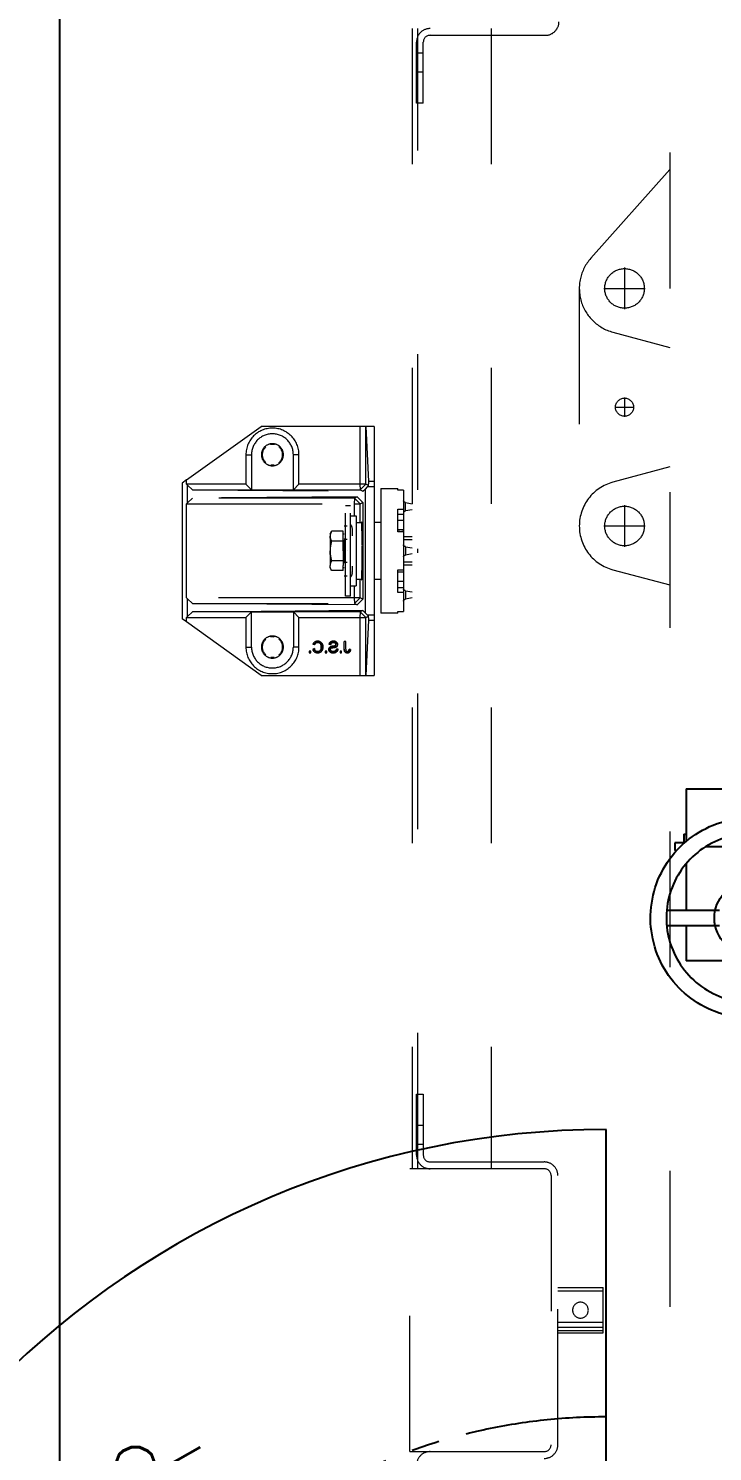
# Model space of a CAD drawing. Extents: x -181672 to 290600, y -29000 to 395522.
# Drawn here: x 490 to 1095, y 41073 to 42331 of the extents above; entities that cross this region are included whole.
import ezdxf

# ---------------------------------------------------------------- set-up
doc = ezdxf.new("R2010")
doc.units = 0
doc.header["$LTSCALE"] = 10
doc.linetypes.add('XFM7P20PCW$0$CENTER', pattern=[2, 1.25, -0.25, 0.25, -0.25])
doc.linetypes.add('XFM7Q20PCW-200K$0$ACAD_ISO03W100', pattern=[30, 12, -18])
doc.layers.add('XFM7P20PCW$0$M-CWTR-CENT', color=252, linetype='XFM7P20PCW$0$CENTER')
doc.layers.add('XFM7P20PCW$0$P-PCWR-20.7-P', color=252, linetype='Continuous')
doc.layers.add('XFM7Q20PCW-200K$0$PCW EQ (FUTURE)', color=252, linetype='XFM7Q20PCW-200K$0$ACAD_ISO03W100', lineweight=9)
doc.styles.add('XFM7P20PCW$0$Standard', font='txt.shx', dxfattribs={"bigfont": 'chineset.shx'})

# ---------------------------------------------------------------- blocks, each defined once
blk = doc.blocks.new('XFM7P20PCW$0$90h-20')
at = {"ltscale": 1000}
for p, q in [((4.36, 25.4), (4.36, 76.2)), ((29.76, 0), (80.56, 0))]:
    blk.add_line(p, q, dxfattribs=at)
for radius in [76.2, 25.4]:
    blk.add_arc((4.36, 0), radius, 0, 90, dxfattribs=at)
at = {"layer": 'XFM7P20PCW$0$M-CWTR-CENT'}
blk.add_arc((4.36, 0), 50.8, 0, 90, dxfattribs=at)
at = {"style": 'XFM7P20PCW$0$Standard'}
blk.add_text('SR', height=7.5, dxfattribs=at).set_placement((40.28, 35.92))
blk = doc.blocks.new('XFM7P20PCW$0$BV-250A-HP')
for p, q in [((98, 402.5), (94.4, 402.5)), ((101.5, 402.4), (98, 402.5)), ((53.9, 391.3), (50.8, 389.5)), ((57, 392.9), (53.9, 391.3)), ((60.2, 394.5), (57, 392.9)), ((63.4, 395.9), (60.2, 394.5)), ((66.7, 397.2), (63.4, 395.9)), ((70.1, 398.3), (66.7, 397.2)), ((73.5, 399.3), (70.1, 398.3)), ((76.9, 400.2), (73.5, 399.3)), ((80.4, 400.9), (76.9, 400.2)), ((83.8, 401.5), (80.4, 400.9)), ((87.4, 402), (83.8, 401.5)), ((90.9, 402.3), (87.4, 402)), ((94.4, 402.5), (90.9, 402.3)), ((105, 402.1), (101.5, 402.4)), ((108.5, 401.7), (105, 402.1)), ((112, 401.2), (108.5, 401.7)), ((115.5, 400.5), (112, 401.2)), ((119, 399.7), (115.5, 400.5)), ((122.4, 398.8), (119, 399.7)), ((125.7, 397.7), (122.4, 398.8)), ((129.1, 396.5), (125.7, 397.7)), ((132.3, 395.1), (129.1, 396.5)), ((135.6, 393.7), (132.3, 395.1)), ((138.7, 392.1), (135.6, 393.7)), ((141.8, 390.3), (138.7, 392.1)), ((144.8, 388.5), (141.8, 390.3)), ((30.7, 381), (37.3, 381)), ((30.7, 373), (30.7, 381)), ((36.7, 378.8), (34.2, 376.3)), ((39.4, 381.2), (36.7, 378.8)), ((37.3, 381), (37.3, 379.2)), ((42.1, 383.4), (39.4, 381.2)), ((44.9, 385.6), (42.1, 383.4)), ((47.8, 387.6), (44.9, 385.6)), ((50.8, 389.5), (47.8, 387.6)), ((56.7, 376.7), (59.3, 378.2)), ((59.3, 378.2), (61.9, 379.7)), ((61.9, 379.7), (64.5, 381.1)), ((64.5, 381.1), (67.2, 382.3)), ((67.2, 382.3), (70, 383.4)), ((70, 383.4), (72.8, 384.5)), ((72.8, 384.5), (75.6, 385.4)), ((75.6, 385.4), (78.5, 386.2)), ((78.5, 386.2), (81.4, 386.9)), ((81.4, 386.9), (84.3, 387.4)), ((84.3, 387.4), (87.3, 387.9)), ((87.3, 387.9), (90.2, 388.2)), ((90, 388.3), (90, 341.4)), ((90.2, 388.2), (93.2, 388.4)), ((93.2, 388.4), (96.2, 388.5)), ((96.2, 388.5), (99.2, 388.5)), ((99.2, 388.5), (102.2, 388.3)), ((102.2, 388.3), (105.1, 388.1)), ((104, 341.4), (104, 388.5)), ((105.1, 388.1), (108.1, 387.7)), ((108.1, 387.7), (111, 387.2)), ((111, 387.2), (113.9, 386.6)), ((113.9, 386.6), (116.8, 385.8)), ((116.8, 385.8), (119.7, 385)), ((119.7, 385), (122.5, 384)), ((122.5, 384), (125.3, 382.9)), ((125.3, 382.9), (128, 381.7)), ((128, 381.7), (130.7, 380.4)), ((130.7, 380.4), (133.3, 379)), ((133.3, 379), (135.9, 377.5)), ((135.9, 377.5), (138.4, 375.9)), ((147.8, 386.5), (144.8, 388.5)), ((150.6, 384.4), (147.8, 386.5)), ((153.4, 382.2), (150.6, 384.4)), ((156.1, 379.9), (153.4, 382.2)), ((158.7, 377.5), (156.1, 379.9)), ((161.1, 375), (158.7, 377.5)), ((-17, 371), (-17, 282)), ((-17, 371), (29.3, 371)), ((23, 373), (23, 371)), ((23, 373), (31.1, 373)), ((25.1, 365.5), (23.1, 362.6)), ((27.2, 368.4), (25.1, 365.5)), ((29.4, 371.1), (27.2, 368.4)), ((31.7, 373.8), (29.4, 371.1)), ((34.2, 376.3), (31.7, 373.8)), ((41, 363.1), (43, 365.3)), ((43, 365.3), (45.1, 367.4)), ((45.1, 367.4), (47.3, 369.5)), ((47.3, 369.5), (49.5, 371.4)), ((49.2, 371), (90, 371)), ((49.5, 371.4), (51.9, 373.3)), ((51.9, 373.3), (54.3, 375)), ((54.3, 375), (56.7, 376.7)), ((104, 371), (134.8, 371)), ((134.8, 300.2), (134.8, 371)), ((138.4, 375.9), (140.8, 374.2)), ((140.8, 374.2), (143.2, 372.4)), ((143.2, 372.4), (145.5, 370.5)), ((145.5, 370.5), (147.7, 368.6)), ((147.7, 368.6), (149.9, 366.5)), ((149.9, 366.5), (151.9, 364.3)), ((163.5, 372.4), (161.1, 375)), ((165.8, 369.6), (163.5, 372.4)), ((168, 366.9), (165.8, 369.6)), ((170, 364), (168, 366.9)), ((17.8, 353.4), (16.2, 350.2)), ((19.4, 356.6), (17.8, 353.4)), ((21.2, 359.6), (19.4, 356.6)), ((23.1, 362.6), (21.2, 359.6)), ((32.3, 351), (33.9, 353.6)), ((33.9, 353.6), (35.5, 356.1)), ((34, 285.6), (34, 353.5)), ((35.5, 356.1), (37.2, 358.5)), ((37.2, 358.5), (39.1, 360.8)), ((39.1, 360.8), (41, 363.1)), ((151.9, 364.3), (153.9, 362.1)), ((153.9, 362.1), (155.8, 359.8)), ((155.8, 359.8), (157.6, 357.4)), ((157.6, 357.4), (159.3, 354.9)), ((159.3, 354.9), (160.8, 352.4)), ((160.8, 352.4), (162.3, 349.8)), ((172, 361), (170, 364)), ((173.8, 358), (172, 361)), ((175.5, 354.9), (173.8, 358)), ((177.1, 351.7), (175.5, 354.9)), ((12.5, 340.3), (11.5, 336.9)), ((13.6, 343.6), (12.5, 340.3)), ((14.9, 347), (13.6, 343.6)), ((16.2, 350.2), (14.9, 347)), ((26.3, 337.4), (27.3, 340.2)), ((27.3, 340.2), (28.4, 343)), ((28.4, 343), (29.6, 345.7)), ((29.6, 345.7), (30.9, 348.4)), ((30.9, 348.4), (32.3, 351)), ((162.3, 349.8), (163.7, 347.2)), ((163.7, 347.2), (165, 344.5)), ((165, 344.5), (166.1, 341.7)), ((166.1, 341.7), (167.2, 339)), ((178.5, 348.5), (177.1, 351.7)), ((179.8, 345.2), (178.5, 348.5)), ((181, 341.8), (179.8, 345.2)), ((182.1, 338.5), (181, 341.8)), ((10, 330), (9.4, 326.5)), ((10.7, 333.5), (10, 330)), ((11.5, 336.9), (10.7, 333.5)), ((23.5, 325.9), (24, 328.8)), ((24, 328.8), (24.6, 331.7)), ((24.6, 331.7), (25.4, 334.6)), ((25.4, 334.6), (26.3, 337.4)), ((167.2, 339), (168.1, 336.1)), ((168.1, 336.1), (169, 333.3)), ((169, 333.3), (169.7, 330.4)), ((169.7, 330.4), (170.3, 327.5)), ((170.3, 327.5), (170.8, 324.5)), ((183, 335), (182.1, 338.5)), ((183.7, 331.6), (183, 335)), ((184.4, 328.1), (183.7, 331.6)), ((184.9, 324.6), (184.4, 328.1)), ((8.7, 319.4), (8.5, 315.9)), ((8.5, 315.9), (8.5, 314)), ((9, 323), (8.7, 319.4)), ((9.4, 326.5), (9, 323)), ((22.5, 314), (22.6, 317)), ((22.6, 317), (22.7, 320)), ((22.7, 320), (23, 322.9)), ((23, 322.9), (23.5, 325.9)), ((170.8, 324.5), (171.1, 321.6)), ((171.1, 321.6), (171.4, 318.6)), ((171.4, 318.6), (171.5, 315.6)), ((171.5, 315.6), (171.5, 314)), ((185.2, 321.1), (184.9, 324.6)), ((185.4, 317.5), (185.2, 321.1)), ((185.5, 314), (185.4, 317.5)), ((8.5, 314), (8.6, 310.5)), ((8.6, 310.5), (8.8, 306.9)), ((8.8, 306.9), (9.1, 303.4)), ((9.1, 303.4), (9.6, 299.9)), ((22.5, 312.4), (22.5, 314)), ((22.6, 309.4), (22.5, 312.4)), ((22.9, 306.4), (22.6, 309.4)), ((23.2, 303.5), (22.9, 306.4)), ((23.7, 300.5), (23.2, 303.5)), ((69.8, 306.4), (29.2, 282.9)), ((164.8, 282.9), (124.2, 306.4)), ((170.5, 302.1), (170, 299.2)), ((171, 305.1), (170.5, 302.1)), ((171.3, 308), (171, 305.1)), ((171.4, 311), (171.3, 308)), ((171.5, 314), (171.4, 311)), ((184.6, 301.5), (185, 305)), ((185, 305), (185.3, 308.6)), ((185.3, 308.6), (185.5, 312.1)), ((185.5, 312.1), (185.5, 314)), ((9.6, 299.9), (10.3, 296.4)), ((10.3, 296.4), (11, 293)), ((11, 293), (11.9, 289.5)), ((11.9, 289.5), (13, 286.2)), ((24.3, 297.6), (23.7, 300.5)), ((25, 294.7), (24.3, 297.6)), ((25.9, 291.9), (25, 294.7)), ((26.8, 289), (25.9, 291.9)), ((36.1, 270.8), (76.8, 294.2)), ((117.2, 294.2), (157.9, 270.8)), ((167.7, 290.6), (166.7, 287.8)), ((168.6, 293.4), (167.7, 290.6)), ((169.4, 296.3), (168.6, 293.4)), ((170, 299.2), (169.4, 296.3)), ((181.5, 287.7), (182.5, 291.1)), ((182.5, 291.1), (183.3, 294.5)), ((183.3, 294.5), (184, 298)), ((184, 298), (184.6, 301.5)), ((14.6, 282), (-17, 282)), ((-11.3, 282), (-11.3, 249.5)), ((13, 286.2), (14.2, 282.8)), ((14.2, 282.8), (15.5, 279.5)), ((15.5, 279.5), (16.9, 276.3)), ((27.9, 286.3), (26.8, 289)), ((29, 283.5), (27.9, 286.3)), ((30.3, 280.8), (29, 283.5)), ((31.7, 278.2), (30.3, 280.8)), ((33.2, 275.6), (31.7, 278.2)), ((134.8, 282), (55.3, 282)), ((79.3, 249.5), (79.3, 282)), ((134.8, 282), (134.8, 284.2)), ((161.7, 277), (160.1, 274.4)), ((163.1, 279.6), (161.7, 277)), ((164.4, 282.3), (163.1, 279.6)), ((165.6, 285), (164.4, 282.3)), ((166.7, 287.8), (165.6, 285)), ((176.2, 274.6), (177.8, 277.8)), ((177.8, 277.8), (179.1, 281)), ((179.1, 281), (180.4, 284.4)), ((180.4, 284.4), (181.5, 287.7)), ((16.9, 276.3), (18.5, 273.1)), ((18.5, 273.1), (20.2, 270)), ((20.2, 270), (22, 267)), ((22, 267), (24, 264)), ((34.7, 273.1), (33.2, 275.6)), ((36.4, 270.6), (34.7, 273.1)), ((38.2, 268.2), (36.4, 270.6)), ((40.1, 265.9), (38.2, 268.2)), ((42.1, 263.7), (40.1, 265.9)), ((153, 264.9), (151, 262.7)), ((154.9, 267.2), (153, 264.9)), ((156.8, 269.5), (154.9, 267.2)), ((158.5, 271.9), (156.8, 269.5)), ((160.1, 274.4), (158.5, 271.9)), ((168.9, 262.5), (170.9, 265.4)), ((170.9, 265.4), (172.8, 268.4)), ((172.8, 268.4), (174.6, 271.4)), ((174.6, 271.4), (176.2, 274.6)), ((24, 264), (26, 261.1)), ((26, 261.1), (28.2, 258.4)), ((28.2, 258.4), (30.5, 255.6)), ((30.5, 255.6), (32.9, 253)), ((32.9, 253), (35.3, 250.5)), ((44.1, 261.5), (42.1, 263.7)), ((46.3, 259.4), (44.1, 261.5)), ((48.5, 257.5), (46.3, 259.4)), ((50.8, 255.6), (48.5, 257.5)), ((53.2, 253.8), (50.8, 255.6)), ((55.6, 252.1), (53.2, 253.8)), ((58.1, 250.5), (55.6, 252.1)), ((139.7, 253), (137.3, 251.3)), ((142.1, 254.7), (139.7, 253)), ((144.5, 256.6), (142.1, 254.7)), ((146.7, 258.5), (144.5, 256.6)), ((148.9, 260.6), (146.7, 258.5)), ((151, 262.7), (148.9, 260.6)), ((157.3, 249.2), (159.8, 251.7)), ((159.8, 251.7), (162.3, 254.2)), ((162.3, 254.2), (164.6, 256.9)), ((164.6, 256.9), (166.8, 259.6)), ((166.8, 259.6), (168.9, 262.5)), ((36.5, 249.5), (-11.3, 249.5)), ((11.3, 249.5), (11.3, 157)), ((35.3, 250.5), (37.9, 248.1)), ((37.9, 248.1), (40.6, 245.8)), ((40.6, 245.8), (43.4, 243.6)), ((43.4, 243.6), (46.2, 241.5)), ((46.2, 241.5), (49.2, 239.5)), ((49.2, 239.5), (52.2, 237.7)), ((60.7, 249), (58.1, 250.5)), ((79.3, 249.5), (60, 249.5)), ((63.3, 247.6), (60.7, 249)), ((66, 246.3), (63.3, 247.6)), ((68.7, 245.1), (66, 246.3)), ((71.5, 244), (68.7, 245.1)), ((74.3, 243), (71.5, 244)), ((77.2, 242.2), (74.3, 243)), ((80.1, 241.4), (77.2, 242.2)), ((83, 240.8), (80.1, 241.4)), ((85.9, 240.3), (83, 240.8)), ((88.9, 239.9), (85.9, 240.3)), ((91.8, 239.7), (88.9, 239.9)), ((94.8, 239.5), (91.8, 239.7)), ((97.8, 239.5), (94.8, 239.5)), ((100.8, 239.6), (97.8, 239.5)), ((103.8, 239.8), (100.8, 239.6)), ((106.7, 240.1), (103.8, 239.8)), ((109.7, 240.6), (106.7, 240.1)), ((112.6, 241.1), (109.7, 240.6)), ((115.5, 241.8), (112.6, 241.1)), ((118.4, 242.6), (115.5, 241.8)), ((121.2, 243.5), (118.4, 242.6)), ((124, 244.6), (121.2, 243.5)), ((126.8, 245.7), (124, 244.6)), ((129.5, 246.9), (126.8, 245.7)), ((132.1, 248.3), (129.5, 246.9)), ((134.7, 249.8), (132.1, 248.3)), ((137.3, 251.3), (134.7, 249.8)), ((143.2, 238.5), (146.2, 240.4)), ((146.2, 240.4), (149.1, 242.4)), ((149.1, 242.4), (151.9, 244.6)), ((151.9, 244.6), (154.6, 246.8)), ((154.6, 246.8), (157.3, 249.2)), ((52.2, 237.7), (55.3, 235.9)), ((55.3, 235.9), (58.4, 234.3)), ((56.7, 157), (56.7, 235.4)), ((58.4, 234.3), (61.7, 232.9)), ((61.7, 232.9), (64.9, 231.5)), ((64.9, 231.5), (68.3, 230.3)), ((68.3, 230.3), (71.6, 229.2)), ((71.6, 229.2), (75, 228.3)), ((75, 228.3), (78.5, 227.5)), ((78.5, 227.5), (82, 226.8)), ((82, 226.8), (85.5, 226.3)), ((106.6, 226), (110.2, 226.5)), ((110.2, 226.5), (113.6, 227.1)), ((113.6, 227.1), (117.1, 227.8)), ((117.1, 227.8), (120.5, 228.7)), ((120.5, 228.7), (123.9, 229.7)), ((123.9, 229.7), (127.3, 230.8)), ((127.3, 230.8), (130.6, 232.1)), ((130.6, 232.1), (133.8, 233.5)), ((133.8, 233.5), (137, 235.1)), ((137, 235.1), (140.1, 236.7)), ((140.1, 236.7), (143.2, 238.5)), ((85.5, 226.3), (89, 225.9)), ((89, 225.9), (92.5, 225.6)), ((92.5, 225.6), (96, 225.5)), ((96, 225.5), (99.6, 225.5)), ((99.6, 225.5), (103.1, 225.7)), ((103.1, 225.7), (106.6, 226)), ((-1.6, 200), (-23.6, 200)), ((-23.6, -200), (-23.6, 199.9)), ((-1.6, 199.8), (-1.6, -200)), ((91.6, 200), (69.6, 200)), ((69.6, -200), (69.6, 199.9)), ((91.6, 199.8), (91.6, -200)), ((0, 177.5), (-1.6, 177.5)), ((0, 177.5), (0, -177.5)), ((69.6, 177.5), (68, 177.5)), ((68, -177.5), (68, 177.5)), ((51, 168.2), (17, 168.2)), ((17, 94.2), (17, 168.2)), ((51, 168.2), (51, 94.2)), ((11.3, 157), (0, 157)), ((68, 157), (56.7, 157)), ((51, 94.2), (17, 94.2)), ((17, -94.2), (51, -94.2)), ((17, -168.3), (17, -94.2)), ((51, -94.2), (51, -168.3)), ((0, -157), (11.3, -157)), ((11.3, -157), (11.3, -168.3)), ((56.7, -168.3), (56.7, -157)), ((56.7, -157), (68, -157)), ((56.7, -168.3), (11.3, -168.3)), ((-1.6, -177.5), (0, -177.5)), ((68, -177.5), (69.6, -177.5)), ((-23.6, -200), (-1.6, -200)), ((69.6, -200), (91.6, -200))]:
    blk.add_line(p, q)
for centre, radius, start, end in [((97, 395.5), 7, 85.2104, 94.7896), ((97, 314), 32, 180, 178.5803), ((26.4, 273.3), 7, 204.5391, 214.7896), ((167.6, 273.3), 7, 325.2104, 334.7896)]:
    blk.add_arc(centre, radius, start, end)
for points in [[(11.3, 157), (11.3, 157), (11.8, 156.9), (13.7, 156.7), (15.8, 156.4), (17, 156.3)], [(51, 156.3), (52.2, 156.4), (54.3, 156.7), (56.2, 156.9), (56.7, 157), (56.7, 157)], [(17, -156.3), (15.8, -156.4), (13.7, -156.7), (11.8, -156.9), (11.3, -157), (11.3, -157)], [(56.7, -157), (56.7, -157), (56.2, -156.9), (54.3, -156.7), (52.2, -156.4), (51, -156.3)]]:
    blk.add_open_spline(points, degree=3)
blk = doc.blocks.new('XFM7P20PCW')
at = {"layer": 'XFM7P20PCW$0$P-PCWR-20.7-P', "xscale": -1, "rotation": 90}
blk.add_blockref('XFM7P20PCW$0$BV-250A-HP', (1443.11726, 41641.76329), dxfattribs=at)
at = {"layer": 'XFM7P20PCW$0$P-PCWR-20.7-P', "xscale": 10, "yscale": 10, "zscale": 10, "rotation": 90}
blk.add_blockref('XFM7P20PCW$0$90h-20', (1001.22671, 40552.17955), dxfattribs=at)
blk = doc.blocks.new('XFM7Q20PCW-200K$0$PCW-防震基座-更新後 - PCW-防震基座-更新後-V1242-CUB_L40')
for p, q in [((-456.2, 940.1), (-453.4, 944.1)), ((-333.4, 944.1), (-453.4, 944.1)), ((-330.5, 940.1), (-333.4, 944.1)), ((-503.4, 874.1), (-456.2, 940.1)), ((-456.2, 940.1), (-452.4, 940.1)), ((-452.4, 940.1), (-452.4, 887.6)), ((-452.4, 940.1), (-451.4, 939.1)), ((-447.4, 934.9), (-451.4, 939.1)), ((-451.4, 939.1), (-435.9, 939.1)), ((-446.1, 784.1), (-447.4, 934.9)), ((-447.4, 882.6), (-447.4, 934.9)), ((-441.1, 789.2), (-439.9, 934.9)), ((-435.9, 939.1), (-439.9, 934.9)), ((-439.9, 934.9), (-439.9, 791.6)), ((-435.9, 939.1), (-434.9, 940.1)), ((-434.9, 791.7), (-434.9, 940.1)), ((-434.9, 940.1), (-351.9, 940.1)), ((-351.9, 940.1), (-351.9, 791.7)), ((-351.9, 940.1), (-350.9, 939.1)), ((-350.9, 939.1), (-335.3, 939.1)), ((-346.8, 934.9), (-350.9, 939.1)), ((-345.6, 789.2), (-346.8, 934.9)), ((-346.8, 791.6), (-346.8, 934.9)), ((-339.4, 934.9), (-340.6, 784.1)), ((-335.3, 939.1), (-339.4, 934.9)), ((-339.4, 934.9), (-339.4, 882.6)), ((-335.3, 939.1), (-334.3, 940.1)), ((-334.3, 887.6), (-334.3, 940.1)), ((-334.3, 940.1), (-330.5, 940.1)), ((-330.5, 940.1), (-283.4, 874.1)), ((-452.4, 887.6), (-478.4, 887.6)), ((-478.4, 882.6), (-447.4, 882.6)), ((-447.4, 882.6), (-452.4, 887.6)), ((-447.4, 882.6), (-447.4, 845.6)), ((-339.4, 882.6), (-334.3, 887.6)), ((-339.4, 882.6), (-339.4, 845.6)), ((-308.4, 882.6), (-339.4, 882.6)), ((-308.4, 887.6), (-334.3, 887.6)), ((-503.4, 874.1), (-503.4, 786.7)), ((-283.4, 786.7), (-283.4, 874.1)), ((-447.4, 845.6), (-478.4, 845.6)), ((-447.4, 845.6), (-452.4, 840.6)), ((-447.4, 786.6), (-447.4, 845.6)), ((-339.4, 845.6), (-339.4, 786.6)), ((-339.4, 845.6), (-334.3, 840.6)), ((-339.4, 845.6), (-308.4, 845.6)), ((-483.4, 831.5), (-483.4, 830.1)), ((-482, 831.5), (-483.4, 831.5)), ((-482, 830.1), (-482, 831.5)), ((-478.4, 840.6), (-452.4, 840.6)), ((-452.4, 840.6), (-452.4, 786.7)), ((-334.3, 786.7), (-334.3, 840.6)), ((-334.3, 840.6), (-308.4, 840.6)), ((-483.4, 830.1), (-482, 830.1)), ((-479.8, 827), (-480.2, 828.3)), ((-476.4, 826.9), (-476.1, 828.2)), ((-482, 817.5), (-483.4, 817.5)), ((-483.4, 817.5), (-483.4, 816.1)), ((-483.4, 816.1), (-482, 816.1)), ((-482, 816.1), (-482, 817.5)), ((-480, 807.5), (-480.1, 806.2)), ((-476.3, 812.6), (-476.2, 813.9)), ((-410.7, 811.8), (-408.4, 813.1)), ((-410.7, 801.4), (-410.7, 811.8)), ((-393.4, 813.1), (-406.4, 813.1)), ((-406.4, 813.1), (-406.4, 813.1)), ((-402, 811.8), (-402, 801.4)), ((-380.4, 813.1), (-393.4, 813.1)), ((-384.7, 801.4), (-384.7, 811.8)), ((-380.4, 813.1), (-380.4, 813.1)), ((-378.4, 813.1), (-376, 811.8)), ((-376, 801.4), (-376, 811.8)), ((-483.4, 804.3), (-483.4, 802.9)), ((-482, 804.3), (-483.4, 804.3)), ((-483.4, 802.9), (-482, 802.9)), ((-482, 802.9), (-482, 804.3)), ((-480.5, 795.1), (-480.3, 796.3)), ((-480.2, 800.6), (-473.4, 800.6)), ((-480.2, 799.2), (-473.4, 799.2)), ((-473.4, 799.2), (-473.4, 800.6)), ((-433.4, 795.1), (-433.4, 799.6)), ((-433.4, 799.6), (-360.2, 799.6)), ((-433.4, 795.1), (-360.2, 795.1)), ((-424.4, 795.1), (-424.4, 790.1)), ((-416.8, 795.1), (-416.7, 795)), ((-416.7, 795), (-416.5, 794.8)), ((-416.5, 794.8), (-416.4, 794.7)), ((-416.4, 794.7), (-416.2, 794.6)), ((-416.2, 794.6), (-416.1, 794.5)), ((-416.1, 794.5), (-415.9, 794.4)), ((-415.9, 794.4), (-415.7, 794.3)), ((-415.7, 794.3), (-415.6, 794.2)), ((-415.6, 798.1), (-415.6, 800.6)), ((-415.6, 794.2), (-415.4, 794.1)), ((-415.4, 794.1), (-415.2, 794)), ((-415.2, 794), (-415, 793.9)), ((-415, 793.9), (-414.8, 793.9)), ((-414.8, 793.9), (-414.6, 793.8)), ((-414.6, 793.8), (-414.4, 793.7)), ((-414.4, 793.7), (-414.2, 793.7)), ((-414.2, 793.7), (-414, 793.7)), ((-414, 793.7), (-413.8, 793.6)), ((-413.8, 793.6), (-413.6, 793.6)), ((-413.6, 793.6), (-413.4, 793.6)), ((-412.5, 793.6), (-413.3, 793.6)), ((-412.5, 793.6), (-412, 793.6)), ((-411.7, 793.6), (-412, 793.6)), ((-411.4, 793.6), (-411.7, 793.6)), ((-411.1, 793.6), (-411.4, 793.6)), ((-410.7, 793.6), (-411.1, 793.6)), ((-410.7, 801.4), (-406.4, 801.4)), ((-410.3, 793.6), (-410.7, 793.6)), ((-409.9, 793.6), (-410.3, 793.6)), ((-409.5, 793.6), (-409.9, 793.6)), ((-409.1, 793.6), (-409.5, 793.6)), ((-408.6, 793.6), (-409.1, 793.6)), ((-408, 793.6), (-408.6, 793.6)), ((-408.4, 800.6), (-408.4, 801.4)), ((-407.5, 793.6), (-408, 793.6)), ((-406.9, 793.6), (-407.5, 793.6)), ((-393.4, 801.4), (-406.4, 801.4)), ((-406.4, 801.4), (-406.4, 801.4)), ((-404.1, 800.6), (-404.1, 800.6)), ((-404.1, 800.6), (-404.1, 800.6)), ((-404.1, 800.6), (-404, 800.6)), ((-404, 800.6), (-404, 800.6)), ((-404, 800.6), (-404, 800.6)), ((-404, 800.6), (-403.9, 800.6)), ((-403.9, 800.6), (-403.9, 800.6)), ((-403.9, 800.6), (-403.9, 800.6)), ((-403.9, 800.6), (-403.9, 800.5)), ((-403.9, 800.5), (-403.8, 800.5)), ((-403.8, 800.5), (-403.8, 800.5)), ((-403.8, 800.5), (-403.8, 800.5)), ((-403.8, 800.5), (-403.7, 800.5)), ((-403.7, 798.1), (-403.7, 800.6)), ((-403.7, 800.5), (-403.7, 800.5)), ((-403.7, 800.5), (-403.7, 800.4)), ((-403.7, 800.4), (-403.7, 800.4)), ((-403.7, 800.4), (-403.6, 800.4)), ((-403.6, 800.4), (-403.6, 800.4)), ((-403.6, 800.4), (-403.6, 800.4)), ((-403.6, 800.4), (-403.6, 800.3)), ((-402.7, 800.6), (-393.4, 800.6)), ((-393.4, 801.4), (-380.4, 801.4)), ((-393.4, 800.6), (-393.4, 800.6)), ((-393.4, 800.6), (-384, 800.6)), ((-393.4, 798.1), (-393.4, 798.1)), ((-383.1, 800.6), (-383.1, 798.1)), ((-383.1, 800.4), (-383, 800.5)), ((-383.1, 800.4), (-383.1, 800.4)), ((-383.1, 800.4), (-383.1, 800.4)), ((-383.1, 800.4), (-383.1, 800.4)), ((-383.1, 800.4), (-383.1, 800.4)), ((-383, 800.5), (-383, 800.5)), ((-383, 800.5), (-383, 800.5)), ((-383, 800.5), (-382.9, 800.5)), ((-382.9, 800.5), (-382.9, 800.6)), ((-382.9, 800.6), (-382.8, 800.6)), ((-382.9, 800.5), (-382.9, 800.5)), ((-382.9, 800.5), (-382.9, 800.5)), ((-382.8, 800.6), (-382.8, 800.6)), ((-382.8, 800.6), (-382.8, 800.6)), ((-382.8, 800.6), (-382.7, 800.6)), ((-382.7, 800.6), (-382.7, 800.6)), ((-382.7, 800.6), (-382.7, 800.6)), ((-382.7, 800.6), (-382.6, 800.6)), ((-382.6, 800.6), (-382.6, 800.6)), ((-382.6, 800.6), (-382.6, 800.6)), ((-380.4, 801.4), (-376, 801.4)), ((-380.4, 801.4), (-380.4, 801.4)), ((-379.5, 793.6), (-380.1, 793.6)), ((-378.9, 793.6), (-379.5, 793.6)), ((-378.4, 793.6), (-378.9, 793.6)), ((-378.4, 801.4), (-378.4, 800.6)), ((-377.9, 793.6), (-378.4, 793.6)), ((-377.4, 793.6), (-377.9, 793.6)), ((-377, 793.6), (-377.4, 793.6)), ((-376.5, 793.6), (-377, 793.6)), ((-376.1, 793.6), (-376.5, 793.6)), ((-375.7, 793.6), (-376.1, 793.6)), ((-375.4, 793.6), (-375.7, 793.6)), ((-375, 793.6), (-375.4, 793.6)), ((-374.8, 793.6), (-375, 793.6)), ((-374.5, 793.6), (-374.8, 793.6)), ((-373.5, 793.6), (-374.5, 793.6)), ((-373.5, 793.6), (-373.5, 793.6)), ((-373.3, 793.6), (-373.1, 793.6)), ((-373.1, 793.6), (-372.9, 793.6)), ((-372.9, 793.6), (-372.7, 793.7)), ((-372.7, 793.7), (-372.5, 793.7)), ((-372.5, 793.7), (-372.3, 793.7)), ((-372.3, 793.7), (-372.1, 793.8)), ((-372.1, 793.8), (-371.9, 793.9)), ((-371.9, 793.9), (-371.7, 793.9)), ((-371.7, 793.9), (-371.5, 794)), ((-371.5, 794), (-371.3, 794.1)), ((-371.3, 794.1), (-371.2, 794.2)), ((-371.2, 800.6), (-371.2, 798.1)), ((-371.2, 794.2), (-371, 794.3)), ((-371, 794.3), (-370.8, 794.4)), ((-370.8, 794.4), (-370.7, 794.5)), ((-370.7, 794.5), (-370.5, 794.6)), ((-370.5, 794.6), (-370.3, 794.7)), ((-370.3, 794.7), (-370.2, 794.8)), ((-370.2, 794.8), (-370, 795)), ((-370, 795), (-369.9, 795.1)), ((-362.4, 795.1), (-362.4, 790.1)), ((-353.4, 799.6), (-353.4, 795.1)), ((-503.4, 786.7), (-503.4, 781.6)), ((-452.4, 786.7), (-503.4, 786.7)), ((-503.4, 781.6), (-503.4, 781.6)), ((-503.4, 781.6), (-503.4, 774.1)), ((-454.5, 779.1), (-503.4, 781.6)), ((-503.4, 781.6), (-452.4, 781.6)), ((-452.4, 786.7), (-452.4, 781.6)), ((-447.4, 786.6), (-452.4, 786.7)), ((-452.4, 781.6), (-447.4, 786.6)), ((-452.4, 781.6), (-451.1, 779.1)), ((-448.1, 782.1), (-449.8, 780.4)), ((-449.8, 780.4), (-449.8, 774.1)), ((-448.1, 782.1), (-446.1, 784.1)), ((-338.7, 782.1), (-448.1, 782.1)), ((-446.1, 784.1), (-447.4, 786.6)), ((-439.9, 791.6), (-441.1, 789.2)), ((-441.1, 789.2), (-436.2, 784.1)), ((-434.9, 791.7), (-439.9, 791.6)), ((-439.9, 791.6), (-434.9, 786.6)), ((-436.2, 784.1), (-434.9, 786.6)), ((-350.6, 784.1), (-436.2, 784.1)), ((-424.4, 791.7), (-434.9, 791.7)), ((-434.9, 786.6), (-434.9, 791.7)), ((-434.9, 786.6), (-418.4, 786.6)), ((-362.4, 790.1), (-424.4, 790.1)), ((-419, 785.3), (-418.9, 785.2)), ((-418.4, 790.1), (-418.4, 785.1)), ((-368.4, 790.1), (-368.4, 784.3)), ((-368.4, 786.6), (-351.8, 786.6)), ((-367.8, 785.2), (-367.8, 785.3)), ((-351.9, 791.7), (-362.4, 791.7)), ((-351.9, 791.7), (-351.8, 786.6)), ((-346.8, 791.6), (-351.9, 791.7)), ((-351.8, 786.6), (-346.8, 791.6)), ((-351.8, 786.6), (-350.6, 784.1)), ((-350.6, 784.1), (-345.6, 789.2)), ((-345.6, 789.2), (-346.8, 791.6)), ((-339.4, 786.6), (-340.6, 784.1)), ((-340.6, 784.1), (-338.7, 782.1)), ((-334.3, 786.7), (-339.4, 786.6)), ((-339.4, 786.6), (-334.4, 781.6)), ((-336.9, 780.4), (-338.7, 782.1)), ((-336.9, 774.1), (-336.9, 780.4)), ((-335.6, 779.1), (-334.4, 781.6)), ((-334.4, 781.6), (-334.3, 786.7)), ((-334.4, 781.6), (-283.4, 781.6)), ((-283.4, 786.7), (-334.3, 786.7)), ((-283.4, 781.6), (-332.2, 779.1)), ((-283.4, 781.6), (-283.4, 786.7)), ((-283.4, 781.6), (-283.4, 781.6)), ((-283.4, 774.1), (-283.4, 781.6)), ((-454.5, 774.1), (-503.4, 774.1)), ((-454.5, 779.1), (-454.5, 774.1)), ((-452.7, 774.1), (-454.5, 774.1)), ((-449.8, 774.1), (-452.7, 774.1)), ((-336.9, 774.1), (-449.8, 774.1)), ((-448.4, 753.1), (-448.4, 768.1)), ((-338.4, 768.1), (-448.4, 768.1)), ((-418.4, 774.1), (-418.4, 768.1)), ((-368.4, 768.1), (-368.4, 774.1)), ((-338.4, 768.1), (-338.4, 753.1)), ((-334, 774.1), (-336.9, 774.1)), ((-332.2, 774.1), (-334, 774.1)), ((-332.2, 774.1), (-332.2, 779.1)), ((-283.4, 774.1), (-332.2, 774.1)), ((-1189.5, 742.6), (-1189.5, 623.6)), ((-1189.5, 742.6), (-939.5, 742.6)), ((-939.5, 623.6), (-939.5, 742.6)), ((-448.4, 753.1), (-447.1, 753.1)), ((-447.2, 748.1), (-447.2, 753.1)), ((-425.7, 748.1), (-447.1, 748.1)), ((-435, 740.6), (-436, 746.5)), ((-428.6, 746.5), (-436, 746.5)), ((-433.4, 748.1), (-433.4, 748.1)), ((-430.3, 753.1), (-410.2, 753.1)), ((-430.3, 748.1), (-430.3, 753.1)), ((-428.6, 746.5), (-429.7, 740.6)), ((-425.7, 753.1), (-425.7, 748.1)), ((-420.3, 748.1), (-425.7, 748.1)), ((-420.3, 753.1), (-420.3, 748.1)), ((-366.4, 748.1), (-420.3, 748.1)), ((-412.3, 748.1), (-412.3, 753.1)), ((-410.2, 753.1), (-410.2, 748.1)), ((-406.1, 740.6), (-406.1, 748.1)), ((-403.4, 740.6), (-403.4, 748.1)), ((-396, 740.6), (-397.1, 746.5)), ((-389.7, 746.5), (-397.1, 746.5)), ((-389.7, 746.5), (-390.7, 740.6)), ((-383.4, 748.1), (-383.4, 740.6)), ((-380.7, 748.1), (-380.7, 740.6)), ((-376.6, 753.1), (-356.4, 753.1)), ((-376.6, 748.1), (-376.6, 753.1)), ((-374.9, 753.1), (-374.9, 751.3)), ((-374.9, 749.6), (-374.9, 748.1)), ((-374.5, 753.1), (-374.5, 748.1)), ((-366.4, 748.1), (-366.4, 753.1)), ((-339.6, 748.1), (-366.4, 748.1)), ((-361, 753.1), (-361, 748.1)), ((-357.1, 740.6), (-358.1, 746.5)), ((-358.1, 746.5), (-350.7, 746.5)), ((-356.4, 753.1), (-356.4, 748.1)), ((-350.7, 746.5), (-351.7, 740.6)), ((-339.6, 753.1), (-338.4, 753.1)), ((-339.5, 753.1), (-339.5, 748.1)), ((-927.5, 736.6), (-873.5, 736.6)), ((-873.5, 730.6), (-927.5, 730.6)), ((-918, 730.6), (-918, 736.6)), ((-901, 736.6), (-901, 730.6)), ((-873.5, 736.6), (-873.5, 730.6)), ((-395.1, 735.6), (-391.7, 735.6)), ((2.3, 736.6), (56.3, 736.6)), ((2.3, 730.6), (2.3, 736.6)), ((2.3, 730.6), (56.3, 730.6)), ((29.8, 730.6), (29.8, 736.6)), ((38.3, 736.6), (38.3, 736.6)), ((38.3, 730.6), (38.3, 730.6)), ((46.8, 736.6), (46.8, 730.6)), ((-933.5, 724.6), (-933.5, 623.6)), ((62.3, 724.6), (62.3, 622.6)), ((-945.5, 617.6), (-1183.5, 617.6)), ((-1183.5, 611.6), (-945.5, 611.6)), ((-1084.5, 611.6), (-1084.5, 571.6)), ((-1082.5, 611.6), (-1082.5, 571.6)), ((-1079.5, 611.6), (-1079.5, 571.6)), ((-1075, 611.6), (-1075, 571.6)), ((-1047.5, 611.6), (-1047.5, 571.6)), ((-1044.5, 611.6), (-1044.5, 571.6)), ((-1084.5, 571.6), (-1044.5, 571.6))]:
    blk.add_line(p, q)
at = {"extrusion": (0, 0, -1)}
for p, q in [((68.3, 740.6), (-939.5, 740.6)), ((-939.5, 735.6), (68.3, 735.6)), ((68.3, 670.6), (-939.5, 670.6))]:
    blk.add_line(p, q, dxfattribs=at)
at = {"flags": 128}
for points in [[(-478.4, 887.6), (-478.4, 882.6)], [(-308.4, 887.6), (-308.4, 882.6)], [(-478.4, 840.6), (-478.4, 845.6)], [(-308.4, 840.6), (-308.4, 845.6)], [(-451.1, 779.1), (-450.5, 779.7), (-449.8, 780.4)], [(-336.9, 780.4), (-336.3, 779.7), (-335.6, 779.1)], [(-452.7, 779.1), (-453.8, 779.1), (-454.5, 779.1)], [(-452.7, 779.1), (-451.9, 779.1), (-451.1, 779.1)], [(-335.6, 779.1), (-334.8, 779.1), (-334, 779.1)], [(-332.2, 779.1), (-332.9, 779.1), (-334, 779.1)], [(-437.7, 748.1), (-437.6, 748.1), (-437.5, 748)], [(-437.5, 748), (-437.5, 748), (-437.4, 748), (-437.3, 748), (-437.2, 747.9), (-437.2, 747.9), (-437.1, 747.9), (-437, 747.8), (-437, 747.8), (-436.9, 747.8), (-436.8, 747.7)], [(-436.8, 747.7), (-436.8, 747.7), (-436.7, 747.6), (-436.6, 747.6), (-436.6, 747.5), (-436.5, 747.4), (-436.5, 747.4)], [(-436.5, 747.4), (-436.4, 747.3), (-436.4, 747.3), (-436.3, 747.2)], [(-436.3, 747.2), (-436.3, 747.1), (-436.3, 747), (-436.2, 747), (-436.2, 746.9)], [(-436.2, 746.9), (-436.2, 746.8), (-436.1, 746.8), (-436.1, 746.7), (-436.1, 746.6), (-436.1, 746.5)], [(-436.1, 746.5), (-436, 746.5)], [(-428.6, 746.5), (-428.6, 746.5), (-428.6, 746.6), (-428.6, 746.7), (-428.6, 746.8), (-428.5, 746.8), (-428.5, 746.9), (-428.5, 747), (-428.4, 747.1), (-428.4, 747.1), (-428.3, 747.2), (-428.3, 747.3), (-428.2, 747.3), (-428.2, 747.4), (-428.1, 747.4), (-428.1, 747.5), (-428, 747.6)], [(-428, 747.6), (-428, 747.6), (-427.9, 747.7), (-427.9, 747.7), (-427.8, 747.8), (-427.7, 747.8), (-427.6, 747.8), (-427.6, 747.9), (-427.5, 747.9), (-427.4, 748)], [(-427.4, 748), (-427.4, 748), (-427.3, 748), (-427.2, 748), (-427.1, 748.1)], [(-398.7, 748.1), (-398.6, 748.1), (-398.6, 748), (-398.5, 748), (-398.4, 748), (-398.3, 748), (-398.3, 747.9), (-398.2, 747.9), (-398.1, 747.9), (-398.1, 747.8), (-398, 747.8), (-397.9, 747.8), (-397.9, 747.7), (-397.8, 747.7), (-397.7, 747.6), (-397.7, 747.6), (-397.6, 747.5), (-397.6, 747.4), (-397.5, 747.4), (-397.5, 747.3), (-397.4, 747.3), (-397.4, 747.2), (-397.3, 747.1), (-397.3, 747), (-397.2, 747), (-397.2, 746.9), (-397.2, 746.8), (-397.2, 746.8), (-397.1, 746.7), (-397.1, 746.6), (-397.1, 746.5), (-397.1, 746.5)], [(-389.7, 746.5), (-389.6, 746.5), (-389.6, 746.6), (-389.6, 746.7), (-389.6, 746.8), (-389.6, 746.8), (-389.5, 746.9), (-389.5, 747), (-389.5, 747.1), (-389.4, 747.1), (-389.4, 747.2), (-389.3, 747.3), (-389.3, 747.3), (-389.2, 747.4), (-389.2, 747.4), (-389.1, 747.5), (-389.1, 747.6), (-389, 747.6), (-388.9, 747.7), (-388.9, 747.7), (-388.8, 747.8), (-388.7, 747.8), (-388.7, 747.8), (-388.6, 747.9), (-388.5, 747.9), (-388.5, 748), (-388.4, 748), (-388.3, 748), (-388.2, 748), (-388.2, 748.1), (-388.1, 748.1), (-388, 748.1)], [(-359.6, 748), (-359.5, 748)], [(-359.5, 748), (-359.4, 748), (-359.4, 748), (-359.3, 747.9), (-359.2, 747.9), (-359.2, 747.9), (-359.1, 747.8), (-359, 747.8)], [(-359, 747.8), (-358.9, 747.8), (-358.9, 747.7), (-358.8, 747.7), (-358.8, 747.6), (-358.7, 747.6), (-358.6, 747.5), (-358.6, 747.4), (-358.5, 747.4)], [(-358.5, 747.4), (-358.5, 747.3), (-358.4, 747.3), (-358.4, 747.2), (-358.4, 747.1), (-358.3, 747), (-358.3, 747), (-358.2, 746.9)], [(-358.2, 746.9), (-358.2, 746.8), (-358.2, 746.8), (-358.2, 746.7), (-358.1, 746.6), (-358.1, 746.5), (-358.1, 746.5)], [(-350.7, 746.5), (-350.7, 746.6), (-350.6, 746.7), (-350.6, 746.8), (-350.6, 746.8), (-350.6, 746.9)], [(-350.7, 746.5), (-350.7, 746.5)], [(-350.6, 746.9), (-350.5, 747), (-350.5, 747.1), (-350.4, 747.1), (-350.4, 747.2), (-350.4, 747.3), (-350.3, 747.3), (-350.3, 747.4), (-350.2, 747.4), (-350.1, 747.5), (-350.1, 747.6)], [(-350.6, 746.7), (-350.6, 746.8), (-350.6, 746.8)], [(-350.1, 747.6), (-350, 747.6), (-350, 747.7), (-349.9, 747.7), (-349.8, 747.8), (-349.8, 747.8), (-349.7, 747.8), (-349.6, 747.9), (-349.6, 747.9), (-349.5, 748)], [(-349.8, 747.8), (-349.7, 747.8), (-349.6, 747.9)], [(-349.5, 748), (-349.4, 748), (-349.3, 748), (-349.3, 748), (-349.2, 748.1), (-349.1, 748.1)]]:
    blk.add_lwpolyline(points, dxfattribs=at)
for centre, radius, start, end in [((-478.4, 864.1), 23.5, 90, 270), ((-478.4, 864.1), 18.5, 90, 270), ((-308.4, 864.1), 23.5, 270, 90), ((-308.4, 864.1), 18.5, 270, 90), ((-478.4, 864.1), 9.73, 0, 180), ((-478.4, 864.1), 9, 40, 140), ((-308.4, 864.1), 9.73, 0, 180), ((-308.4, 864.1), 9, 40, 140), ((-478.4, 864.1), 9.73, 180, 0), ((-478.4, 864.1), 9, 170.5088, 180), ((-478.4, 864.1), 9, 180, 189.5001), ((-478.4, 864.1), 9, 220, 320), ((-478.4, 864.1), 9, 0, 9.5001), ((-478.4, 864.1), 9, 350.5088, 0), ((-308.4, 864.1), 9.73, 180, 0), ((-308.4, 864.1), 9, 170.5088, 180), ((-308.4, 864.1), 9, 180, 189.5001), ((-308.4, 864.1), 9, 220, 320), ((-308.4, 864.1), 9, 0, 9.5001), ((-308.4, 864.1), 9, 350.5088, 0), ((-1201.5, 724.6), 12, 0, 90), ((-927.5, 724.6), 12, 90, 180), ((-927.5, 724.6), 6, 90, 180), ((56.3, 724.6), 12, 0, 90), ((56.3, 724.6), 6, 0, 90), ((-1183.5, 623.6), 12, 180, 270), ((-1183.5, 623.6), 6, 180, 270), ((-945.5, 623.6), 12, 270, 0), ((-945.5, 623.6), 6, 270, 0), ((74.3, 622.6), 12, 180, 270), ((-1064.5, 591.6), 7, 0, 180), ((-1064.5, 591.6), 7, 180, 0)]:
    blk.add_arc(centre, radius, start, end)
for points in [[(-478.3, 819.5), (-479.7, 819.5), (-482.2, 820.2), (-483.8, 822.5), (-483.5, 824.2)], [(-480.2, 828.3), (-481.3, 828), (-483, 827), (-483.5, 825.1), (-483.5, 824.2)], [(-483.5, 824.2), (-483.5, 825.2), (-483, 827), (-481.3, 828.1), (-480.2, 828.3)], [(-483.5, 824.2), (-483.5, 822.6), (-482.5, 820.2), (-479.4, 819.6), (-478.3, 819.5)], [(-482.4, 824.1), (-482.4, 824.9), (-482, 826.1), (-480.7, 826.8), (-479.8, 827)], [(-479.8, 827), (-480.7, 826.8), (-482, 826.1), (-482.4, 824.9), (-482.4, 824.1)], [(-478.3, 820.9), (-479.7, 820.9), (-481.7, 821.5), (-482.4, 823.2), (-482.4, 824.1)], [(-482.4, 824.1), (-482.4, 823.1), (-481.7, 821.6), (-479.7, 820.7), (-478.3, 820.9)], [(-478.3, 819.5), (-476.7, 819.5), (-474.2, 820.4), (-473.1, 823), (-473.2, 824.2)], [(-478.3, 820.9), (-477.1, 820.9), (-475.1, 821.4), (-474.2, 823.1), (-474.3, 824.2)], [(-473.2, 824.2), (-473.2, 822.8), (-474.1, 820.6), (-476.8, 819.3), (-478.3, 819.5)], [(-477.3, 820.9), (-477.6, 820.9), (-478, 820.9), (-478.3, 820.9)], [(-476.4, 826.9), (-475.7, 826.6), (-474.7, 826), (-474.3, 824.9), (-474.3, 824.2)], [(-474.3, 824.2), (-474.3, 824.9), (-474.7, 826), (-475.7, 826.6), (-476.4, 826.9)], [(-473.2, 824.2), (-473.2, 825.2), (-473.7, 826.8), (-475.2, 827.9), (-476.1, 828.2)], [(-476.1, 828.2), (-475.1, 827.9), (-473.7, 826.9), (-473.2, 825.1), (-473.2, 824.2)], [(-480.5, 814.2), (-481.4, 814.2), (-482.8, 813.5), (-483.7, 811.4), (-483.5, 810.5)], [(-480.1, 806.2), (-481.1, 806.2), (-482.8, 807), (-483.7, 809), (-483.5, 810.5)], [(-483.5, 810.5), (-483.5, 811.6), (-483, 813.4), (-481.3, 814.3), (-480.5, 814.2)], [(-483.5, 810.5), (-483.5, 809.1), (-482.9, 807), (-481, 806.3), (-480.1, 806.2)], [(-480.6, 812.9), (-481.2, 812.9), (-482, 812.4), (-482.4, 811.1), (-482.3, 810.4)], [(-482.3, 810.4), (-482.3, 811.2), (-482, 812.4), (-481.1, 813), (-480.6, 812.9)], [(-480, 807.5), (-480.8, 807.5), (-482, 808.1), (-482.3, 809.7), (-482.3, 810.4)], [(-482.3, 810.4), (-482.3, 809.6), (-482, 808.3), (-480.9, 807.4), (-480, 807.5)], [(-476, 806.6), (-476.7, 806.6), (-477.8, 807.1), (-478.7, 809.3), (-479.2, 813.8), (-480, 812.8), (-480.6, 812.9)], [(-480.6, 812.9), (-480.3, 812.9), (-480.1, 812.8), (-479.9, 812.7)], [(-479.7, 814.1), (-479.9, 814.2), (-480.2, 814.2), (-480.5, 814.2)], [(-480.5, 814.2), (-479.9, 814.2), (-478.8, 813.8), (-478, 812.1), (-477.7, 811.2), (-477.5, 810.2)], [(-477.5, 810.2), (-477.3, 809.3), (-476.8, 808), (-476.4, 808), (-475.9, 807.9)], [(-476.3, 812.6), (-475.6, 812.5), (-474.7, 812.1), (-474.4, 810.9), (-474.4, 810.2)], [(-474.4, 810.2), (-474.4, 810.9), (-474.7, 812.1), (-475.6, 812.5), (-476.3, 812.6)], [(-473.2, 810.1), (-473.2, 811.2), (-473.7, 813), (-475.3, 813.9), (-476.2, 813.9)], [(-476.2, 813.9), (-475.2, 813.8), (-473.7, 813.1), (-473.1, 811.1), (-473.2, 810.1)], [(-476, 806.6), (-475.2, 806.6), (-473.8, 807.2), (-473.1, 809.1), (-473.2, 810.1)], [(-473.2, 810.1), (-473.2, 809), (-473.7, 807.3), (-475.3, 806.5), (-476, 806.6)], [(-474.4, 810.2), (-474.4, 809.5), (-474.6, 808.4), (-475.4, 807.8), (-475.9, 807.9)], [(-475.9, 807.9), (-475.4, 807.9), (-474.6, 808.3), (-474.4, 809.6), (-474.4, 810.2)], [(-410.7, 811.8), (-410, 812.2), (-408.6, 812.8), (-407.1, 813.1), (-406.4, 813.1)], [(-402, 811.8), (-402.7, 812.2), (-404.2, 812.8), (-405.6, 813.1), (-406.4, 813.1)], [(-393.4, 813.1), (-394.8, 813.1), (-397.7, 812.9), (-400.6, 812.2), (-402, 811.8)], [(-402, 811.8), (-400.6, 812.2), (-399.2, 812.5), (-397.7, 812.7)], [(-397.7, 812.7), (-396.3, 813), (-394.8, 813.1), (-393.4, 813.1)], [(-384.7, 811.8), (-386.1, 812.2), (-389, 812.8), (-391.9, 813.1), (-393.4, 813.1)], [(-380.4, 813.1), (-381.1, 813.1), (-382.6, 812.9), (-384, 812.2), (-384.7, 811.8)], [(-384.7, 811.8), (-384, 812.2), (-383.3, 812.5), (-382.6, 812.7)], [(-382.6, 812.7), (-381.8, 813), (-381.1, 813.1), (-380.4, 813.1)], [(-376, 811.8), (-376.8, 812.2), (-378.2, 812.8), (-379.6, 813.1), (-380.4, 813.1)], [(-480.2, 800.6), (-481.4, 800.6), (-483.1, 800.1), (-483.4, 798.6), (-483.5, 797.8)], [(-483.5, 797.8), (-483.5, 798.7), (-483, 800), (-481.5, 800.6), (-480.2, 800.6)], [(-483.5, 797.8), (-483.5, 796.9), (-483, 795.5), (-481.5, 795.1), (-480.5, 795.1)], [(-480.5, 795.1), (-481.5, 795.1), (-483, 795.5), (-483.5, 796.9), (-483.5, 797.8)], [(-480.2, 799.2), (-480.6, 799.2), (-481.3, 799.2), (-482, 799), (-482.4, 798.2), (-482.3, 797.8)], [(-480.3, 796.3), (-481, 796.3), (-482, 796.5), (-482.3, 797.3), (-482.3, 797.8)], [(-482.3, 797.8), (-482.3, 797.3), (-482, 796.5), (-481, 796.3), (-480.3, 796.3)], [(-418.7, 785.4), (-418.9, 785.3), (-418.9, 785.3), (-419, 785.3)], [(-367.8, 785.3), (-367.8, 785.3), (-367.9, 785.3), (-368, 785.4)]]:
    blk.add_open_spline(points, degree=3)
for points, knots in [([(-474.3, 824.2), (-474.3, 823.1), (-474.9, 821.7), (-476.5, 821.1), (-477.2, 821)], [-2, -2, -2, -2, -1, -0.341854, -0.341854, -0.341854, -0.341854]), ([(-479.8, 812.7), (-479.7, 812.5), (-479.5, 812.3), (-479.4, 812), (-479.3, 812)], [-3.4285714, -3.4285714, -3.4285714, -3.4285714, -3, -2.8571429, -2.8571429, -2.8571429, -2.8571429]), ([(-477.5, 810.2), (-477.6, 811.1), (-478, 812.4), (-478.5, 813.3), (-479.2, 813.8), (-479.4, 814)], [-3, -3, -3, -3, -2, -1, -0.598184, -0.598184, -0.598184, -0.598184]), ([(-479.3, 811.8), (-479.1, 811.4), (-478.9, 810), (-478, 805.8), (-476.7, 806.7), (-476, 806.6)], [-2.790844, -2.790844, -2.790844, -2.790844, -2, -1, 0, 0, 0, 0]), ([(-418.9, 785.2), (-418.9, 785.1), (-418.7, 785.1), (-417.5, 785), (-415.6, 784.9), (-413.5, 784.9), (-411.5, 784.9), (-409.8, 784.8), (-408, 784.8), (-405.6, 784.8), (-402.1, 784.7), (-398.4, 784.7), (-395.1, 784.7), (-392.2, 784.7), (-390.2, 784.7), (-389.1, 784.7), (-388.9, 784.7)], [0, 0, 0, 0, 0.0555556, 0.1111111, 0.1666667, 0.2222222, 0.25, 0.2777778, 0.3055556, 0.3333333, 0.3888889, 0.4444444, 0.4791667, 0.5138889, 0.5486111, 0.5555556, 0.5555556, 0.5555556, 0.5555556]), ([(-388.4, 784.7), (-387.8, 784.7), (-385.5, 784.7), (-382.3, 784.8), (-379.2, 784.8), (-376.9, 784.8), (-374.8, 784.9), (-372.5, 784.9), (-369, 785), (-367.8, 785.1), (-367.8, 785.2)], [0.5625269, 0.5625269, 0.5625269, 0.5625269, 0.5833333, 0.6527778, 0.6875, 0.7222222, 0.7569444, 0.7916667, 0.8611111, 1, 1, 1, 1])]:
    blk.add_open_spline(points, degree=3, knots=knots)
blk = doc.blocks.new('XFM7Q20PCW-200K$0$A$C561449da')
for p, q in [((325.5, 2269.3), (80, 2269.3)), ((80, 2269.3), (80, 269.3)), ((80, 2254.3), (10.1, 2176)), ((40, 2167.7), (40, 2131)), ((0, 2149.3), (0, 1939.3)), ((21.6, 2149.3), (58.4, 2149.3)), ((29.6, 2110.7), (80, 2097.2)), ((40, 2052.8), (40, 2035.9)), ((31.6, 2044.3), (48.4, 2044.3)), ((80, 1991.5), (29.6, 1978)), ((40, 1957.7), (40, 1921)), ((21.6, 1939.3), (58.4, 1939.3)), ((29.6, 1900.7), (80, 1887.2))]:
    blk.add_line(p, q)
for centre, radius in [((40, 2149.3), 17.5), ((40, 2044.3), 8), ((40, 1939.3), 17.5)]:
    blk.add_circle(centre, radius)
for centre, start in [((40, 2149.3), 138.2911), ((40, 1939.3), 105)]:
    blk.add_arc(centre, 40, start, 255)
blk = doc.blocks.new('XFM7Q20PCW-200K')
blk.add_lwpolyline([(518.1, 42679.9), (13750, 42679.9), (13750, 39724.9), (518.1, 39724.9)], close=True)
at = {"layer": 'XFM7Q20PCW-200K$0$PCW EQ (FUTURE)', "rotation": 90}
blk.add_blockref('XFM7Q20PCW-200K$0$PCW-防震基座-更新後 - PCW-防震基座-更新後-V1242-CUB_L40', (1570.2, 42262.6), dxfattribs=at)
at = {"layer": 'XFM7Q20PCW-200K$0$PCW EQ (FUTURE)'}
blk.add_blockref('XFM7Q20PCW-200K$0$A$C561449da', (977.6, 39951.9), dxfattribs=at)

msp = doc.modelspace()

# ---------------------------------------------------------------- block references
for name in ['XFM7P20PCW', 'XFM7Q20PCW-200K']:
    msp.add_blockref(name, (0, 0))

doc.saveas('drawing.dxf')
